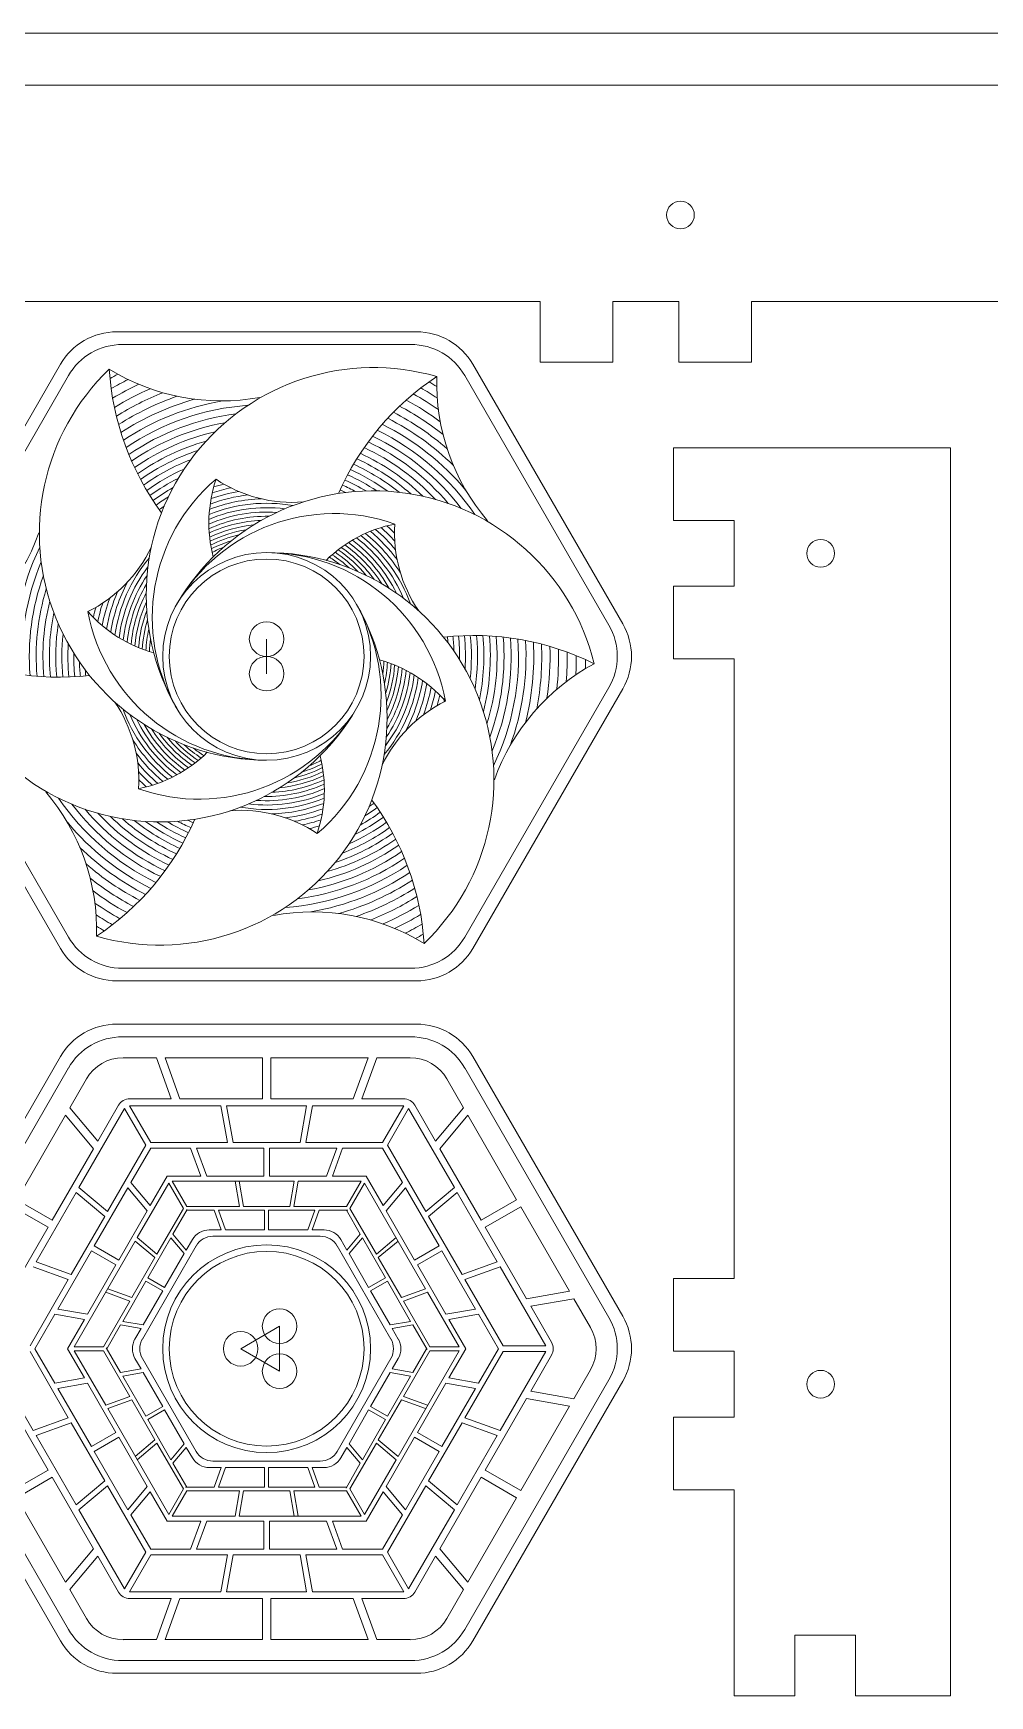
# Model space of a CAD drawing. Header units: millimetres. Extents: x -450 to 150, y -660 to -360.
# Drawn here: x -360 to -249.5, y -552.1 to -360 of the extents above; entities that cross this region are included whole.
import ezdxf

# ---------------------------------------------------------------- set-up
doc = ezdxf.new("R2010")
doc.units = ezdxf.units.MM
doc.layers.add('Cut', color=1, linetype='Continuous', lineweight=0, true_color=0xff0000)
doc.layers.add('Vector_Score', color=5, linetype='Continuous', lineweight=0, true_color=0x0000ff)

msp = doc.modelspace()

# ---------------------------------------------------------------- linework, layer by layer
at = {"layer": 'Cut'}
for p, q in [((-450, -360), (150, -360)), ((-147.2, -366), (-441.2, -366)), ((-405, -391), (-301.4, -391)), ((-301.4, -391), (-301.4, -398)), ((-293, -391), (-285.4, -391)), ((-293, -398), (-293, -391)), ((-285.4, -391), (-285.4, -398)), ((-277, -391), (-189.4, -391)), ((-277, -398), (-277, -391)), ((-315.68, -394.5), (-350.32, -394.5)), ((-356.82, -398.25), (-374.14, -428.25)), ((-291.86, -428.25), (-309.18, -398.25)), ((-301.4, -398), (-293, -398)), ((-285.4, -398), (-277, -398)), ((-286, -407.9), (-254, -407.9)), ((-286, -416.3), (-286, -407.9)), ((-254, -407.9), (-254, -552.1)), ((-279, -416.3), (-286, -416.3)), ((-279, -423.9), (-279, -416.3)), ((-286, -423.9), (-279, -423.9)), ((-286, -432.3), (-286, -423.9)), ((-279, -432.3), (-286, -432.3)), ((-279, -503.9), (-279, -432.3)), ((-374.14, -435.75), (-356.82, -465.75)), ((-309.18, -465.75), (-291.86, -435.75)), ((-350.32, -469.5), (-315.68, -469.5)), ((-315.68, -474.5), (-350.32, -474.5)), ((-356.82, -478.25), (-374.14, -508.25)), ((-291.86, -508.25), (-309.18, -478.25)), ((-286, -503.9), (-279, -503.9)), ((-286, -512.3), (-286, -503.9)), ((-279, -512.3), (-286, -512.3)), ((-279, -519.9), (-279, -512.3)), ((-374.14, -515.75), (-356.82, -545.75)), ((-309.18, -545.75), (-291.86, -515.75)), ((-286, -519.9), (-279, -519.9)), ((-286, -528.3), (-286, -519.9)), ((-279, -528.3), (-286, -528.3)), ((-279, -552.1), (-279, -528.3)), ((-265, -545.1), (-272, -545.1)), ((-272, -545.1), (-272, -552.1)), ((-265, -552.1), (-265, -545.1)), ((-350.32, -549.5), (-315.68, -549.5)), ((-272, -552.1), (-279, -552.1)), ((-254, -552.1), (-265, -552.1))]:
    msp.add_line(p, q, dxfattribs=at)
for centre, radius in [((-285.2, -381), 1.6), ((-269, -420.1), 1.6), ((-333, -432), 11.25), ((-333, -512), 11.25), ((-269, -516.1), 1.6)]:
    msp.add_circle(centre, radius, dxfattribs=at)
for centre, start, end in [((-350.32, -402), 90, 150), ((-315.68, -402), 30, 90), ((-298.36, -432), 330, 30), ((-350.32, -462), 210, 270), ((-315.68, -462), 270, 330), ((-350.32, -482), 90, 150), ((-315.68, -482), 30, 90), ((-298.36, -512), 330, 30), ((-350.32, -542), 210, 270), ((-315.68, -542), 270, 330)]:
    msp.add_arc(centre, 7.5, start, end, dxfattribs=at)
at = {"layer": 'Vector_Score'}
for p, q in [((-349.65, -395.96), (-316.35, -395.96)), ((-372.53, -428.4), (-355.89, -399.56)), ((-310.11, -399.56), (-293.47, -428.4)), ((-333, -430), (-333, -434)), ((-355.89, -464.44), (-372.53, -435.6)), ((-293.47, -435.6), (-310.11, -464.44)), ((-316.35, -468.04), (-349.65, -468.04)), ((-349.65, -475.96), (-316.35, -475.96)), ((-372.53, -508.4), (-355.89, -479.56)), ((-345.74, -478.39), (-349.59, -478.39)), ((-344.01, -483.12), (-345.74, -478.39)), ((-333.47, -478.39), (-344.73, -478.39)), ((-343.01, -483.12), (-344.73, -478.39)), ((-333.47, -483.12), (-333.47, -478.39)), ((-321.27, -478.39), (-332.53, -478.39)), ((-332.53, -483.12), (-332.53, -478.39)), ((-322.99, -483.12), (-321.27, -478.39)), ((-321.99, -483.12), (-320.26, -478.39)), ((-316.41, -478.39), (-320.26, -478.39)), ((-310.11, -479.56), (-293.47, -508.4)), ((-353.81, -480.82), (-355.74, -484.16)), ((-310.26, -484.16), (-312.19, -480.82)), ((-350.11, -483.87), (-352.5, -488.02)), ((-338.28, -483.92), (-348.83, -483.92)), ((-346.38, -488.17), (-348.83, -483.92)), ((-344.01, -483.12), (-348.81, -483.12)), ((-333.47, -483.12), (-343.01, -483.12)), ((-337.53, -488.17), (-338.28, -483.92)), ((-328.38, -483.92), (-337.62, -483.92)), ((-336.87, -488.17), (-337.62, -483.92)), ((-322.99, -483.12), (-332.53, -483.12)), ((-329.13, -488.17), (-328.38, -483.92)), ((-328.47, -488.17), (-327.72, -483.92)), ((-317.17, -483.92), (-327.72, -483.92)), ((-317.19, -483.12), (-321.99, -483.12)), ((-319.62, -488.17), (-317.17, -483.92)), ((-313.5, -488.02), (-315.89, -483.87)), ((-356.24, -485.03), (-361.87, -494.78)), ((-353.01, -488.89), (-356.24, -485.03)), ((-352.5, -488.02), (-355.74, -484.16)), ((-349.4, -484.25), (-354.68, -493.39)), ((-346.95, -488.49), (-349.4, -484.25)), ((-319.05, -488.49), (-316.6, -484.25)), ((-311.32, -493.39), (-316.6, -484.25)), ((-313.5, -488.02), (-310.26, -484.16)), ((-312.99, -488.89), (-309.76, -485.03)), ((-304.13, -494.78), (-309.76, -485.03)), ((-353.01, -488.89), (-357.77, -497.15)), ((-346.95, -488.49), (-351.37, -496.16)), ((-346.38, -488.82), (-348.68, -492.8)), ((-337.53, -488.17), (-346.38, -488.17)), ((-341.78, -488.82), (-346.38, -488.82)), ((-340.6, -492.08), (-341.78, -488.82)), ((-333.33, -488.82), (-341.09, -488.82)), ((-339.9, -492.08), (-341.09, -488.82)), ((-329.13, -488.17), (-336.87, -488.17)), ((-333.33, -492.08), (-333.33, -488.82)), ((-324.91, -488.82), (-332.67, -488.82)), ((-332.67, -492.08), (-332.67, -488.82)), ((-319.62, -488.17), (-328.47, -488.17)), ((-326.1, -492.08), (-324.91, -488.82)), ((-325.4, -492.08), (-324.22, -488.82)), ((-319.62, -488.82), (-324.22, -488.82)), ((-317.32, -492.8), (-319.62, -488.82)), ((-314.63, -496.16), (-319.05, -488.49)), ((-308.23, -497.15), (-312.99, -488.89)), ((-351.37, -496.16), (-354.68, -493.39)), ((-349.03, -493.4), (-352.91, -500.13)), ((-346.8, -496.07), (-349.03, -493.4)), ((-346.45, -495.46), (-348.68, -492.8)), ((-344.31, -492.86), (-347.95, -499.16)), ((-344.5, -492.08), (-346.45, -495.46)), ((-340.6, -492.08), (-344.5, -492.08)), ((-342.62, -495.79), (-344.31, -492.86)), ((-329.81, -492.64), (-343.92, -492.64)), ((-342.23, -495.56), (-343.92, -492.64)), ((-333.33, -492.08), (-339.9, -492.08)), ((-336.13, -495.56), (-336.64, -492.64)), ((-335.67, -495.56), (-336.19, -492.64)), ((-326.1, -492.08), (-332.67, -492.08)), ((-330.33, -495.56), (-329.81, -492.64)), ((-329.87, -495.56), (-329.36, -492.64)), ((-322.08, -492.64), (-329.36, -492.64)), ((-321.5, -492.08), (-325.4, -492.08)), ((-323.77, -495.56), (-322.08, -492.64)), ((-323.38, -495.79), (-321.69, -492.86)), ((-314.64, -505.08), (-321.69, -492.86)), ((-319.55, -495.46), (-321.5, -492.08)), ((-319.55, -495.46), (-317.32, -492.8)), ((-319.2, -496.07), (-316.97, -493.4)), ((-313.09, -500.13), (-316.97, -493.4)), ((-314.63, -496.16), (-311.32, -493.39)), ((-358.25, -497.97), (-362.35, -495.6)), ((-357.77, -497.15), (-361.87, -494.78)), ((-355.01, -493.96), (-359.63, -501.96)), ((-351.7, -496.73), (-355.01, -493.96)), ((-336.13, -495.56), (-342.23, -495.56)), ((-330.33, -495.56), (-335.67, -495.56)), ((-323.77, -495.56), (-329.87, -495.56)), ((-314.3, -496.73), (-310.99, -493.96)), ((-306.37, -501.96), (-310.99, -493.96)), ((-308.23, -497.15), (-304.13, -494.78)), ((-307.75, -497.97), (-303.65, -495.6)), ((-298.03, -505.35), (-303.65, -495.6)), ((-351.7, -496.73), (-355.58, -503.44)), ((-346.8, -496.07), (-350.08, -501.76)), ((-342.62, -495.79), (-345.67, -501.07)), ((-342.17, -495.9), (-343.82, -498.76)), ((-339.06, -496.01), (-342.23, -496.01)), ((-338.24, -498.27), (-339.06, -496.01)), ((-333.23, -496.01), (-338.58, -496.01)), ((-337.76, -498.27), (-338.58, -496.01)), ((-333.23, -498.27), (-333.23, -496.01)), ((-332.78, -498.27), (-332.78, -496.01)), ((-327.42, -496.01), (-332.78, -496.01)), ((-328.24, -498.27), (-327.42, -496.01)), ((-327.76, -498.27), (-326.94, -496.01)), ((-323.64, -496.01), (-326.94, -496.01)), ((-322.18, -498.76), (-323.77, -496.01)), ((-320.33, -501.07), (-323.38, -495.79)), ((-315.92, -501.76), (-319.2, -496.07)), ((-310.42, -503.44), (-314.3, -496.73)), ((-358.25, -497.97), (-363.01, -506.23)), ((-345.67, -501.07), (-347.95, -499.16)), ((-344.06, -499.17), (-346.73, -503.81)), ((-342.52, -501.01), (-344.06, -499.17)), ((-342.28, -500.6), (-343.82, -498.76)), ((-341.58, -499.39), (-342.28, -500.6)), ((-338.24, -498.27), (-339.63, -498.27)), ((-326.8, -499.01), (-339.2, -499.01)), ((-333.23, -498.27), (-337.76, -498.27)), ((-328.24, -498.27), (-332.78, -498.27)), ((-326.37, -498.27), (-327.76, -498.27)), ((-323.72, -500.6), (-324.42, -499.39)), ((-323.72, -500.6), (-322.18, -498.76)), ((-323.48, -501.01), (-321.94, -499.17)), ((-319.27, -503.81), (-321.94, -499.17)), ((-320.33, -501.07), (-318.05, -499.16)), ((-302.99, -506.23), (-307.75, -497.97)), ((-353.24, -500.69), (-357.12, -507.42)), ((-348.18, -499.56), (-355.23, -511.78)), ((-350.41, -502.32), (-353.24, -500.69)), ((-350.08, -501.76), (-352.91, -500.13)), ((-345.9, -501.47), (-348.18, -499.56)), ((-341.15, -500.13), (-347.35, -510.88)), ((-342.52, -501.01), (-344.78, -504.94)), ((-318.65, -510.88), (-324.85, -500.13)), ((-321.22, -504.94), (-323.48, -501.01)), ((-320.1, -501.47), (-317.82, -499.56)), ((-315.92, -501.76), (-313.09, -500.13)), ((-315.59, -502.32), (-312.76, -500.69)), ((-308.88, -507.42), (-312.76, -500.69)), ((-355.91, -504.01), (-359.96, -502.54)), ((-355.58, -503.44), (-359.63, -501.96)), ((-350.41, -502.32), (-353.7, -508.02)), ((-345.9, -501.47), (-348.57, -506.09)), ((-317.43, -506.09), (-320.1, -501.47)), ((-312.3, -508.02), (-315.59, -502.32)), ((-310.42, -503.44), (-306.37, -501.96)), ((-310.09, -504.01), (-306.04, -502.54)), ((-300.77, -511.67), (-306.04, -502.54)), ((-355.91, -504.01), (-360.33, -511.67)), ((-348.57, -506.09), (-351.36, -505.08)), ((-346.96, -504.2), (-349.63, -508.84)), ((-345.01, -505.33), (-346.96, -504.2)), ((-344.78, -504.94), (-346.73, -503.81)), ((-321.22, -504.94), (-319.27, -503.81)), ((-320.99, -505.33), (-319.04, -504.2)), ((-316.37, -508.84), (-319.04, -504.2)), ((-317.43, -506.09), (-314.64, -505.08)), ((-305.67, -511.67), (-310.09, -504.01)), ((-348.8, -506.49), (-351.85, -511.78)), ((-348.8, -506.49), (-351.59, -505.47)), ((-345.01, -505.33), (-347.27, -509.25)), ((-318.73, -509.25), (-320.99, -505.33)), ((-317.2, -506.49), (-314.41, -505.47)), ((-314.15, -511.78), (-317.2, -506.49)), ((-310.77, -511.78), (-314.41, -505.47)), ((-302.99, -506.23), (-298.03, -505.35)), ((-302.48, -507.1), (-297.52, -506.22)), ((-300.09, -511.25), (-302.48, -507.1)), ((-295.59, -509.56), (-297.52, -506.22)), ((-357.47, -508.02), (-359.77, -512)), ((-354.05, -508.62), (-357.47, -508.02)), ((-353.7, -508.02), (-357.12, -507.42)), ((-354.05, -508.62), (-356, -512)), ((-347.27, -509.25), (-349.63, -508.84)), ((-318.73, -509.25), (-316.37, -508.84)), ((-312.3, -508.02), (-308.88, -507.42)), ((-311.95, -508.62), (-308.53, -508.02)), ((-310, -512), (-311.95, -508.62)), ((-306.23, -512), (-308.53, -508.02)), ((-349.87, -509.25), (-351.46, -512)), ((-347.51, -509.67), (-349.87, -509.25)), ((-347.51, -509.67), (-348.21, -510.88)), ((-336, -512), (-331.5, -509.4)), ((-331.5, -509.4), (-331.5, -514.6)), ((-318.49, -509.67), (-316.13, -509.25)), ((-317.79, -510.88), (-318.49, -509.67)), ((-314.47, -512.11), (-316.13, -509.25)), ((-365.23, -512.33), (-359.96, -521.46)), ((-360.33, -512.33), (-355.91, -519.99)), ((-359.77, -512), (-357.47, -515.98)), ((-356, -512), (-354.05, -515.38)), ((-351.85, -511.78), (-355.23, -511.78)), ((-355.23, -512.23), (-351.59, -518.53)), ((-351.85, -512.23), (-355.23, -512.23)), ((-351.85, -512.23), (-348.8, -517.51)), ((-351.53, -511.89), (-349.87, -514.75)), ((-331.5, -514.6), (-336, -512)), ((-317.82, -524.44), (-310.77, -512.23)), ((-317.2, -517.51), (-314.15, -512.23)), ((-316.13, -514.75), (-314.54, -512)), ((-314.15, -511.78), (-310.77, -511.78)), ((-314.15, -512.23), (-310.77, -512.23)), ((-311.95, -515.38), (-310, -512)), ((-310.09, -519.99), (-305.67, -512.33)), ((-308.53, -515.98), (-306.23, -512)), ((-306.04, -521.46), (-300.77, -512.33)), ((-305.67, -511.67), (-300.77, -511.67)), ((-305.67, -512.33), (-300.77, -512.33)), ((-302.48, -516.9), (-300.09, -512.75)), ((-347.51, -514.33), (-349.87, -514.75)), ((-347.27, -514.75), (-349.63, -515.16)), ((-348.21, -513.13), (-347.51, -514.33)), ((-347.35, -513.13), (-341.15, -523.87)), ((-347.27, -514.75), (-345.01, -518.67)), ((-324.85, -523.87), (-318.65, -513.13)), ((-320.99, -518.67), (-318.73, -514.75)), ((-318.73, -514.75), (-316.37, -515.16)), ((-318.49, -514.33), (-317.79, -513.13)), ((-318.49, -514.33), (-316.13, -514.75)), ((-297.52, -517.78), (-295.59, -514.44)), ((-355.89, -544.44), (-372.53, -515.6)), ((-354.05, -515.38), (-357.47, -515.98)), ((-353.7, -515.98), (-357.12, -516.58)), ((-357.12, -516.58), (-353.24, -523.31)), ((-353.7, -515.98), (-350.41, -521.68)), ((-349.63, -515.16), (-346.96, -519.8)), ((-319.04, -519.8), (-316.37, -515.16)), ((-315.59, -521.68), (-312.3, -515.98)), ((-312.76, -523.31), (-308.88, -516.58)), ((-312.3, -515.98), (-308.88, -516.58)), ((-311.95, -515.38), (-308.53, -515.98)), ((-293.47, -515.6), (-310.11, -544.44)), ((-363.01, -517.77), (-358.25, -526.03)), ((-348.8, -517.51), (-351.59, -518.53)), ((-348.57, -517.91), (-351.36, -518.92)), ((-348.57, -517.91), (-345.9, -522.53)), ((-320.1, -522.53), (-317.43, -517.91)), ((-317.43, -517.91), (-314.64, -518.92)), ((-317.2, -517.51), (-314.41, -518.53)), ((-307.75, -526.03), (-302.99, -517.77)), ((-303.65, -528.4), (-298.03, -518.65)), ((-302.99, -517.77), (-298.03, -518.65)), ((-302.48, -516.9), (-297.52, -517.78)), ((-355.91, -519.99), (-359.96, -521.46)), ((-355.58, -520.56), (-359.63, -522.04)), ((-355.58, -520.56), (-351.7, -527.27)), ((-351.36, -518.92), (-344.31, -531.14)), ((-345.01, -518.67), (-346.96, -519.8)), ((-344.78, -519.06), (-346.73, -520.19)), ((-346.73, -520.19), (-344.06, -524.83)), ((-344.78, -519.06), (-342.52, -522.99)), ((-323.48, -522.99), (-321.22, -519.06)), ((-321.94, -524.83), (-319.27, -520.19)), ((-321.22, -519.06), (-319.27, -520.19)), ((-320.99, -518.67), (-319.04, -519.8)), ((-314.3, -527.27), (-310.42, -520.56)), ((-310.42, -520.56), (-306.37, -522.04)), ((-310.09, -519.99), (-306.04, -521.46)), ((-359.63, -522.04), (-355.01, -530.04)), ((-350.41, -521.68), (-353.24, -523.31)), ((-350.08, -522.24), (-352.91, -523.87)), ((-350.08, -522.24), (-346.8, -527.93)), ((-319.2, -527.93), (-315.92, -522.24)), ((-315.92, -522.24), (-313.09, -523.87)), ((-315.59, -521.68), (-312.76, -523.31)), ((-310.99, -530.04), (-306.37, -522.04)), ((-352.91, -523.87), (-349.03, -530.6)), ((-345.9, -522.53), (-348.18, -524.44)), ((-345.67, -522.93), (-347.95, -524.84)), ((-345.67, -522.93), (-342.62, -528.21)), ((-342.52, -522.99), (-344.06, -524.83)), ((-342.28, -523.4), (-343.82, -525.24)), ((-342.28, -523.4), (-341.58, -524.61)), ((-324.42, -524.61), (-323.72, -523.4)), ((-323.72, -523.4), (-322.18, -525.24)), ((-323.48, -522.99), (-321.94, -524.83)), ((-323.38, -528.21), (-320.33, -522.93)), ((-320.33, -522.93), (-318.05, -524.84)), ((-320.1, -522.53), (-317.82, -524.44)), ((-316.97, -530.6), (-313.09, -523.87)), ((-358.25, -526.03), (-362.35, -528.4)), ((-343.82, -525.24), (-342.23, -527.99)), ((-339.63, -525.73), (-338.24, -525.73)), ((-339.2, -524.99), (-326.8, -524.99)), ((-338.24, -525.73), (-339.06, -527.99)), ((-337.76, -525.73), (-338.58, -527.99)), ((-337.76, -525.73), (-333.23, -525.73)), ((-333.23, -525.73), (-333.23, -527.99)), ((-332.78, -525.73), (-332.78, -527.99)), ((-332.78, -525.73), (-328.24, -525.73)), ((-328.24, -525.73), (-327.42, -527.99)), ((-327.76, -525.73), (-326.37, -525.73)), ((-327.76, -525.73), (-326.94, -527.99)), ((-323.83, -528.1), (-322.18, -525.24)), ((-321.69, -531.14), (-318.05, -524.84)), ((-307.75, -526.03), (-303.65, -528.4)), ((-357.77, -526.85), (-361.87, -529.22)), ((-357.77, -526.85), (-353.01, -535.11)), ((-351.7, -527.27), (-355.01, -530.04)), ((-351.37, -527.84), (-354.68, -530.61)), ((-351.37, -527.84), (-346.95, -535.51)), ((-346.8, -527.93), (-349.03, -530.6)), ((-342.62, -528.21), (-344.31, -531.14)), ((-342.36, -527.99), (-339.06, -527.99)), ((-338.58, -527.99), (-333.23, -527.99)), ((-332.78, -527.99), (-327.42, -527.99)), ((-326.94, -527.99), (-323.77, -527.99)), ((-323.38, -528.21), (-321.69, -531.14)), ((-319.2, -527.93), (-316.97, -530.6)), ((-319.05, -535.51), (-314.63, -527.84)), ((-314.63, -527.84), (-311.32, -530.61)), ((-314.3, -527.27), (-310.99, -530.04)), ((-312.99, -535.11), (-308.23, -526.85)), ((-308.23, -526.85), (-304.13, -529.22)), ((-361.87, -529.22), (-356.24, -538.97)), ((-346.45, -528.54), (-348.68, -531.2)), ((-346.45, -528.54), (-344.5, -531.92)), ((-342.23, -528.44), (-343.92, -531.36)), ((-342.23, -528.44), (-336.13, -528.44)), ((-336.13, -528.44), (-336.64, -531.36)), ((-335.67, -528.44), (-336.19, -531.36)), ((-335.67, -528.44), (-330.33, -528.44)), ((-330.33, -528.44), (-329.81, -531.36)), ((-329.87, -528.44), (-323.77, -528.44)), ((-329.87, -528.44), (-329.36, -531.36)), ((-323.77, -528.44), (-322.08, -531.36)), ((-321.5, -531.92), (-319.55, -528.54)), ((-319.55, -528.54), (-317.32, -531.2)), ((-309.76, -538.97), (-304.13, -529.22)), ((-354.68, -530.61), (-349.4, -539.75)), ((-348.68, -531.2), (-346.38, -535.18)), ((-344.5, -531.92), (-340.6, -531.92)), ((-343.92, -531.36), (-336.64, -531.36)), ((-340.6, -531.92), (-341.78, -535.18)), ((-339.9, -531.92), (-341.09, -535.18)), ((-339.9, -531.92), (-333.33, -531.92)), ((-336.19, -531.36), (-322.08, -531.36)), ((-333.33, -531.92), (-333.33, -535.18)), ((-332.67, -531.92), (-326.1, -531.92)), ((-332.67, -531.92), (-332.67, -535.18)), ((-326.1, -531.92), (-324.91, -535.18)), ((-325.4, -531.92), (-321.5, -531.92)), ((-325.4, -531.92), (-324.22, -535.18)), ((-319.62, -535.18), (-317.32, -531.2)), ((-316.6, -539.75), (-311.32, -530.61)), ((-353.01, -535.11), (-356.24, -538.97)), ((-346.95, -535.51), (-349.4, -539.75)), ((-346.38, -535.83), (-348.83, -540.08)), ((-346.38, -535.18), (-341.78, -535.18)), ((-346.38, -535.83), (-337.53, -535.83)), ((-341.09, -535.18), (-333.33, -535.18)), ((-337.53, -535.83), (-338.28, -540.08)), ((-336.87, -535.83), (-337.62, -540.08)), ((-336.87, -535.83), (-329.13, -535.83)), ((-332.67, -535.18), (-324.91, -535.18)), ((-329.13, -535.83), (-328.38, -540.08)), ((-328.47, -535.83), (-319.62, -535.83)), ((-328.47, -535.83), (-327.72, -540.08)), ((-324.22, -535.18), (-319.62, -535.18)), ((-319.62, -535.83), (-317.17, -540.08)), ((-319.05, -535.51), (-316.6, -539.75)), ((-312.99, -535.11), (-309.76, -538.97)), ((-352.5, -535.98), (-355.74, -539.84)), ((-352.5, -535.98), (-350.11, -540.13)), ((-315.89, -540.13), (-313.5, -535.98)), ((-313.5, -535.98), (-310.26, -539.84)), ((-355.74, -539.84), (-353.81, -543.18)), ((-348.83, -540.08), (-338.28, -540.08)), ((-348.81, -540.88), (-344.01, -540.88)), ((-344.01, -540.88), (-345.74, -545.61)), ((-343.01, -540.88), (-344.73, -545.61)), ((-343.01, -540.88), (-333.47, -540.88)), ((-337.62, -540.08), (-328.38, -540.08)), ((-333.47, -540.88), (-333.47, -545.61)), ((-332.53, -540.88), (-322.99, -540.88)), ((-332.53, -540.88), (-332.53, -545.61)), ((-327.72, -540.08), (-317.17, -540.08)), ((-322.99, -540.88), (-321.27, -545.61)), ((-321.99, -540.88), (-317.19, -540.88)), ((-321.99, -540.88), (-320.26, -545.61)), ((-312.19, -543.18), (-310.26, -539.84)), ((-349.59, -545.61), (-345.74, -545.61)), ((-344.73, -545.61), (-333.47, -545.61)), ((-332.53, -545.61), (-321.27, -545.61)), ((-320.26, -545.61), (-316.41, -545.61)), ((-316.35, -548.04), (-349.65, -548.04))]:
    msp.add_line(p, q, dxfattribs=at)
for centre, radius in [((-333, -432), 12), ((-333, -430), 2), ((-333, -434), 2), ((-333, -512), 12), ((-331.5, -509.4), 2), ((-336, -512), 2), ((-331.5, -514.6), 2)]:
    msp.add_circle(centre, radius, dxfattribs=at)
for centre, radius, start, end in [((-349.65, -403.17), 7.21, 90, 150), ((-316.35, -403.17), 7.21, 30, 90), ((-333, -417.75), 26.25, 133.8309, 270), ((-338.26, -377.88), 24.6, 238.3262, 280.4633), ((-320.07, -396.88), 31.17, 183.5506, 216.4514), ((-333, -432), 36.85, 117.7828, 119.4072), ((-320.66, -424.88), 26.25, 73.8309, 210), ((-333, -432), 35.77, 116.5799, 120.1309), ((-333, -432), 34.73, 115.1686, 120.8061), ((-333, -432), 33.72, 113.4998, 121.4348), ((-296.12, -425.64), 31.17, 123.5506, 156.4514), ((-333, -432), 35.77, 56.5799, 60.1309), ((-333, -432), 36.85, 57.7828, 59.4072), ((-288.76, -400.38), 24.6, 178.3262, 220.4633), ((-333, -432), 32.74, 111.4926, 122.0187), ((-333, -432), 31.78, 108.9961, 122.5596), ((-333, -432), 30.86, 105.6536, 123.0589), ((-333, -432), 29.96, 99.7923, 123.5178), ((-333, -432), 29.09, 94.2555, 123.9375), ((-333, -432), 32.74, 51.4926, 62.0187), ((-333, -432), 33.72, 53.4998, 61.4348), ((-333, -432), 34.73, 55.1686, 60.8061), ((-333, -432), 28.24, 97.2293, 124.319), ((-333, -432), 27.42, 100.119, 124.6632), ((-333, -432), 29.96, 39.7923, 63.5178), ((-333, -432), 30.86, 45.6536, 63.0589), ((-333, -432), 31.78, 48.9961, 62.5596), ((-333, -432), 26.62, 102.939, 124.9709), ((-333, -432), 25.84, 105.7019, 125.2428), ((-333, -432), 27.42, 40.119, 64.6632), ((-333, -432), 28.24, 37.2293, 64.319), ((-333, -432), 29.09, 34.2555, 63.9375), ((-333, -432), 25.09, 108.4186, 125.4794), ((-333, -432), 25.09, 48.4186, 65.4794), ((-333, -432), 25.84, 45.7019, 65.2428), ((-333, -432), 26.62, 42.939, 64.9709), ((-333, -432), 24.36, 111.0989, 125.6813), ((-333, -432), 23.65, 113.752, 125.8488), ((-333, -432), 22.96, 56.3862, 65.9824), ((-333, -432), 23.65, 53.752, 65.8488), ((-333, -432), 24.36, 51.0989, 65.6813), ((-333, -432), 22.96, 116.3862, 125.9824), ((-325.21, -427.5), 21, 130.4872, 210), ((-333, -432), 22.29, 119.0096, 126.0824), ((-320.66, -439.12), 26.25, 13.8309, 150), ((-324, -416.58), 15.67, 161.189, 194.5431), ((-333, -432), 19.33, 99.5948, 109.4031), ((-333, -432), 19.91, 101.9664, 108.4061), ((-333, -432), 20.51, 103.9076, 107.3487), ((-329.99, -398.22), 15.99, 236.3715, 274.3995), ((-333, -432), 21.01, 64.2553, 66.1819), ((-333, -432), 21.64, 61.63, 66.1488), ((-333, -432), 22.29, 59.0096, 66.0824), ((-333, -432), 21.64, 121.63, 126.1488), ((-333, -432), 21.01, 124.2553, 126.1819), ((-333, -432), 17.18, 82.959, 112.8585), ((-333, -432), 17.69, 80.0644, 112.0687), ((-333, -432), 18.22, 91.9253, 111.2313), ((-333, -432), 18.77, 96.5321, 110.3438), ((-325.21, -436.5), 21, 70.4872, 150), ((-333, -432), 16.68, 85.9388, 113.603), ((-333, -432), 16.19, 89.021, 114.3043), ((-333, -432), 15.72, 92.2269, 114.9642), ((-333, -432), 15.26, 95.5831, 115.5843), ((-315.15, -432.08), 15.67, 101.189, 134.5431), ((-302.24, -417.72), 15.99, 176.3715, 214.3995), ((-382.5, -409.5), 24.6, 298.3262, 340.4633), ((-333, -432), 14.82, 99.124, 116.1663), ((-333, -432), 14.39, 102.896, 116.7113), ((-333, -432), 13.97, 106.9647, 117.2206), ((-333, -432), 16.68, 25.9388, 53.603), ((-333, -432), 17.18, 22.959, 52.8585), ((-333, -432), 17.69, 20.0644, 52.0687), ((-333, -432), 18.22, 31.9253, 51.2313), ((-333, -432), 18.77, 36.5321, 50.3438), ((-333, -432), 19.33, 39.5948, 49.4031), ((-333, -432), 19.91, 41.9664, 48.4061), ((-333, -432), 20.51, 43.9076, 47.3487), ((-333, -432), 29.09, 154.2555, 183.9375), ((-360.75, -412.5), 15.99, 296.3715, 334.3995), ((-333, -432), 17.69, 140.0644, 172.0687), ((-333, -432), 13.56, 111.429, 117.6953), ((-333, -446.25), 26.25, 313.8309, 90), ((-333, -441), 21, 10.4872, 90), ((-333, -432), 13.56, 51.429, 57.6953), ((-333, -432), 13.97, 46.9647, 57.2206), ((-333, -432), 14.39, 42.896, 56.7113), ((-333, -432), 14.82, 39.124, 56.1663), ((-333, -432), 15.26, 35.5831, 55.5843), ((-333, -432), 15.72, 32.2269, 54.9642), ((-333, -432), 16.19, 29.021, 54.3043), ((-333, -432), 28.24, 157.2293, 184.319), ((-333, -432), 17.18, 142.959, 172.8585), ((-333, -432), 27.42, 160.119, 184.6632), ((-333, -432), 26.62, 162.939, 184.9709), ((-333, -432), 18.77, 156.5321, 170.3438), ((-333, -432), 18.22, 151.9253, 171.2313), ((-333, -432), 16.68, 145.9388, 173.603), ((-333, -432), 16.19, 149.021, 174.3043), ((-333, -432), 25.84, 165.7019, 185.2428), ((-333, -432), 20.51, 163.9076, 167.3487), ((-345.34, -439.12), 26.25, 253.8309, 30), ((-333, -432), 19.91, 161.9664, 168.4061), ((-333, -432), 19.33, 159.5948, 169.4031), ((-333, -432), 15.72, 152.2269, 174.9642), ((-333, -432), 15.26, 155.5831, 175.5843), ((-340.79, -436.5), 21, 310.4872, 30), ((-333, -432), 25.09, 168.4186, 185.4794), ((-333, -432), 24.36, 171.0989, 185.6813), ((-333, -423), 21, 190.4872, 270), ((-341.85, -416.5), 15.67, 221.189, 254.5431), ((-333, -432), 14.82, 159.124, 176.1663), ((-333, -432), 14.39, 162.896, 176.7113), ((-333, -432), 23.65, 173.752, 185.8488), ((-333, -432), 13.97, 166.9647, 177.2206), ((-333, -432), 13.56, 171.429, 177.6953), ((-309.05, -460.76), 31.17, 63.5506, 96.4514), ((-333, -432), 21.01, 4.2553, 6.1819), ((-333, -432), 21.64, 1.63, 6.1488), ((-333, -432), 22.29, 359.0096, 6.0824), ((-333, -432), 22.96, 356.3862, 5.9824), ((-333, -432), 23.65, 353.752, 5.8488), ((-333, -432), 24.36, 351.0989, 5.6813), ((-333, -432), 25.09, 348.4186, 5.4794), ((-333, -432), 25.84, 345.7019, 5.2428), ((-333, -432), 26.62, 342.939, 4.9709), ((-333, -432), 27.42, 340.119, 4.6632), ((-333, -432), 28.24, 337.2293, 4.319), ((-333, -432), 29.09, 334.2555, 3.9375), ((-333, -432), 29.96, 339.7923, 3.5178), ((-299.71, -432), 7.21, 330, 30), ((-345.34, -424.88), 26.25, 193.8309, 330), ((-356.95, -403.24), 31.17, 243.5506, 276.4514), ((-333, -432), 22.96, 176.3862, 185.9824), ((-333, -432), 22.29, 179.0096, 186.0824), ((-333, -432), 30.86, 345.6536, 3.0589), ((-333, -432), 31.78, 348.9961, 2.5596), ((-333, -432), 32.74, 351.4926, 2.0187), ((-333, -432), 33.72, 353.4998, 1.4348), ((-333, -432), 34.73, 355.1686, 0.8061), ((-333, -432), 35.77, 356.5799, 0.1309), ((-333, -432), 21.64, 181.63, 186.1488), ((-333, -432), 21.01, 184.2553, 186.1819), ((-324.15, -447.5), 15.67, 41.189, 74.5431), ((-333, -432), 13.56, 351.429, 357.6953), ((-333, -432), 13.97, 346.9647, 357.2206), ((-333, -432), 17.18, 322.959, 352.8585), ((-333, -432), 14.39, 342.896, 356.7113), ((-333, -432), 16.68, 325.9388, 353.603), ((-333, -432), 14.82, 339.124, 356.1663), ((-333, -432), 16.19, 329.021, 354.3043), ((-333, -432), 15.26, 335.5831, 355.5843), ((-333, -432), 15.72, 332.2269, 354.9642), ((-283.5, -454.5), 24.6, 118.3262, 160.4633), ((-333, -432), 36.85, 357.7828, 359.4072), ((-333, -432), 17.69, 320.0644, 352.0687), ((-333, -432), 18.22, 331.9253, 351.2313), ((-333, -432), 18.77, 336.5321, 350.3438), ((-333, -432), 19.33, 339.5948, 349.4031), ((-333, -432), 19.91, 341.9664, 348.4061), ((-363.76, -446.28), 15.99, 356.3715, 34.3995), ((-305.25, -451.5), 15.99, 116.3715, 154.3995), ((-333, -432), 20.51, 343.9076, 347.3487), ((-333, -432), 21.13, 345.5402, 346.8854), ((-333, -432), 17.69, 200.0644, 232.0687), ((-333, -432), 17.18, 202.959, 232.8585), ((-333, -432), 16.68, 205.9388, 233.603), ((-340.79, -427.5), 21, 250.4872, 330), ((-333, -432), 16.19, 209.021, 234.3043), ((-333, -432), 18.22, 211.9253, 231.2313), ((-333, -432), 15.72, 212.2269, 234.9642), ((-333, -432), 15.26, 215.5831, 235.5843), ((-333, -432), 14.82, 219.124, 236.1663), ((-333, -432), 14.39, 222.896, 236.7113), ((-333, -432), 18.77, 216.5321, 230.3438), ((-350.85, -431.92), 15.67, 281.189, 314.5431), ((-333, -432), 13.97, 226.9647, 237.2206), ((-333, -432), 13.56, 231.429, 237.6953), ((-342, -447.42), 15.67, 341.189, 14.5431), ((-333, -432), 19.33, 219.5948, 229.4031), ((-333, -432), 19.91, 221.9664, 228.4061), ((-333, -432), 14.82, 279.124, 296.1663), ((-333, -432), 14.39, 282.896, 296.7113), ((-333, -432), 13.97, 286.9647, 297.2206), ((-333, -432), 13.56, 291.429, 297.6953), ((-333, -432), 18.22, 317.2403, 317.883), ((-333, -432), 20.51, 223.9076, 227.3487), ((-333, -432), 16.68, 265.9388, 293.603), ((-333, -432), 16.19, 269.021, 294.3043), ((-333, -432), 15.72, 272.2269, 294.9642), ((-333, -432), 15.26, 275.5831, 295.5843), ((-377.24, -463.62), 24.6, 358.3262, 40.4633), ((-333, -432), 29.09, 214.2555, 243.9375), ((-333, -432), 28.24, 217.2293, 244.319), ((-333, -432), 17.69, 260.0644, 292.0687), ((-333, -432), 17.18, 262.959, 292.8585), ((-333, -432), 18.22, 271.9253, 291.2313), ((-333, -432), 21.64, 301.63, 306.1488), ((-333, -432), 21.01, 304.2553, 306.1819), ((-345.93, -467.12), 31.17, 3.5506, 36.4514), ((-333, -432), 29.96, 219.7923, 243.5178), ((-333, -432), 27.42, 220.119, 244.6632), ((-369.88, -438.36), 31.17, 303.5506, 336.4514), ((-333, -432), 26.62, 222.939, 244.9709), ((-333, -432), 25.84, 225.7019, 245.2428), ((-333, -432), 25.09, 228.4186, 245.4794), ((-333, -432), 24.36, 231.0989, 245.6813), ((-333, -432), 23.65, 233.752, 245.8488), ((-333, -432), 22.96, 236.3862, 245.9824), ((-333, -432), 22.29, 239.0096, 246.0824), ((-333, -432), 21.64, 241.63, 246.1488), ((-333, -432), 21.01, 244.2553, 246.1819), ((-336.01, -465.78), 15.99, 56.3715, 94.3995), ((-333, -432), 18.77, 276.5321, 290.3438), ((-333, -432), 19.33, 279.5948, 289.4031), ((-333, -432), 19.91, 281.9664, 288.4061), ((-333, -432), 23.65, 293.752, 305.8488), ((-333, -432), 22.96, 296.3862, 305.9824), ((-333, -432), 22.29, 299.0096, 306.0824), ((-333, -432), 20.51, 283.9076, 287.3487), ((-333, -432), 25.84, 285.7019, 305.2428), ((-333, -432), 25.09, 288.4186, 305.4794), ((-333, -432), 24.36, 291.0989, 305.6813), ((-333, -432), 30.86, 225.6536, 243.0589), ((-333, -432), 27.42, 280.119, 304.6632), ((-333, -432), 26.62, 282.939, 304.9709), ((-333, -432), 31.78, 228.9961, 242.5596), ((-333, -432), 29.09, 274.2555, 303.9375), ((-333, -432), 28.24, 277.2293, 304.319), ((-333, -432), 29.96, 279.7923, 303.5178), ((-333, -432), 32.74, 231.4926, 242.0187), ((-333, -432), 33.72, 233.4998, 241.4348), ((-333, -432), 30.86, 285.6536, 303.0589), ((-333, -432), 31.78, 288.9961, 302.5596), ((-333, -432), 34.73, 235.1686, 240.8061), ((-333, -432), 32.74, 291.4926, 302.0187), ((-333, -432), 33.72, 293.4998, 301.4348), ((-333, -432), 35.77, 236.5799, 240.1309), ((-327.74, -486.12), 24.6, 58.3262, 100.4633), ((-333, -432), 34.73, 295.1686, 300.8061), ((-333, -432), 35.77, 296.5799, 300.1309), ((-349.65, -460.83), 7.21, 210, 270), ((-333, -432), 36.85, 237.7828, 239.4072), ((-316.35, -460.83), 7.21, 270, 330), ((-333, -432), 36.85, 297.7828, 299.4072), ((-349.65, -483.17), 7.21, 90, 150), ((-316.35, -483.17), 7.21, 30, 90), ((-349.59, -483.26), 4.88, 90, 150), ((-316.41, -483.26), 4.88, 30, 90), ((-348.81, -484.62), 1.5, 90, 150), ((-317.19, -484.62), 1.5, 30, 90), ((-339.63, -500.52), 2.25, 90, 150), ((-339.2, -501.26), 2.25, 90, 150), ((-326.8, -501.26), 2.25, 30, 90), ((-326.37, -500.52), 2.25, 30, 90), ((-299.71, -512), 7.21, 330, 30), ((-346.26, -512), 2.25, 150, 210), ((-345.4, -512), 2.25, 150, 210), ((-320.6, -512), 2.25, 330, 30), ((-319.74, -512), 2.25, 330, 30), ((-299.82, -512), 4.88, 330, 30), ((-301.39, -512), 1.5, 330, 30), ((-339.2, -522.74), 2.25, 210, 270), ((-326.8, -522.74), 2.25, 270, 330), ((-339.63, -523.48), 2.25, 210, 270), ((-326.37, -523.48), 2.25, 270, 330), ((-348.81, -539.38), 1.5, 210, 270), ((-317.19, -539.38), 1.5, 270, 330), ((-349.59, -540.74), 4.88, 210, 270), ((-316.41, -540.74), 4.88, 270, 330), ((-349.65, -540.83), 7.21, 210, 270), ((-316.35, -540.83), 7.21, 270, 330)]:
    msp.add_arc(centre, radius, start, end, dxfattribs=at)

doc.saveas('drawing.dxf')
